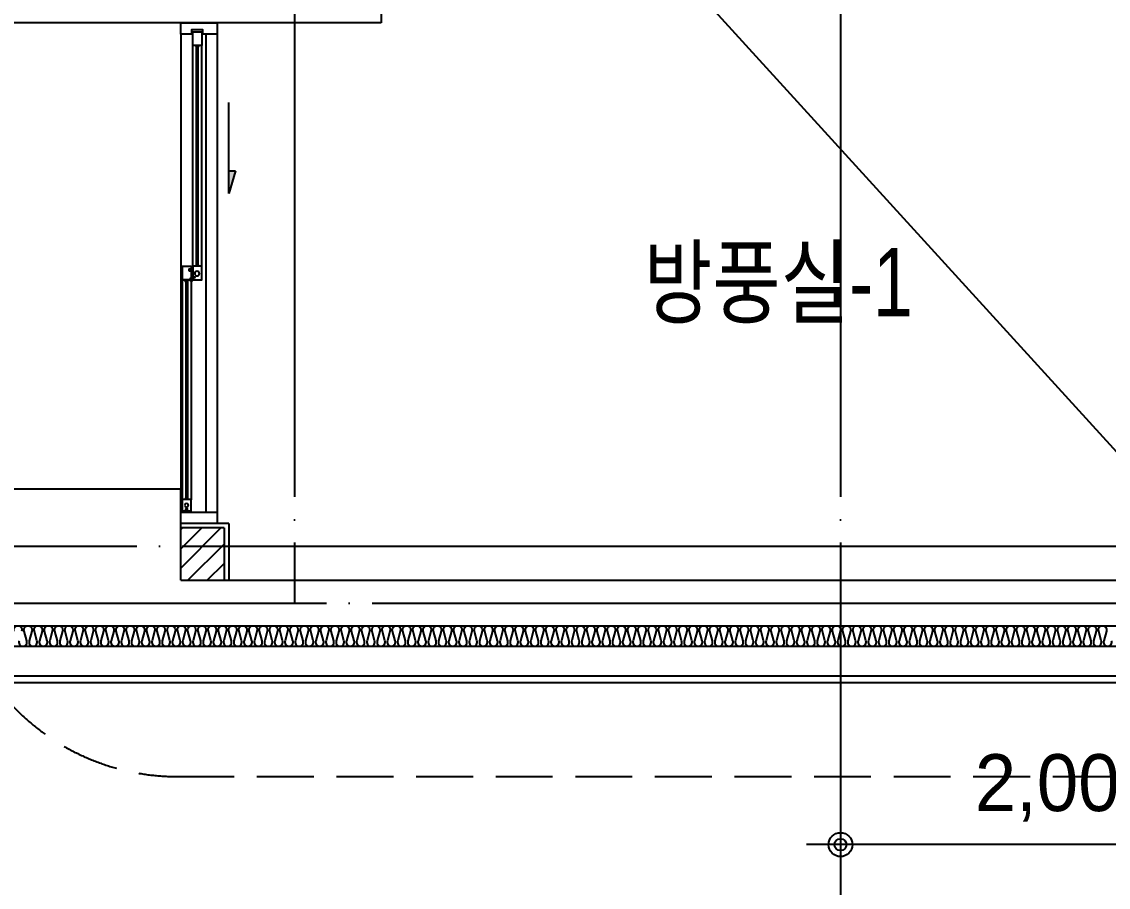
# Model space of a CAD drawing. Header units: millimetres. Extents: x 0 to 1390178, y 0 to 110113.
# Drawn here: x 468472 to 473250, y 26481 to 30286 of the extents above; entities that cross this region are included whole.
import ezdxf
from ezdxf.enums import TextEntityAlignment as Align
from ezdxf.xclip import XClip

# ---------------------------------------------------------------- set-up
doc = ezdxf.new("R2010")
doc.units = ezdxf.units.MM
doc.header["$LTSCALE"] = 100
doc.header["$XCLIPFRAME"] = 0
doc.linetypes.add('HID2', pattern=[3.5, 2.5, -1])
doc.linetypes.add('X - 평면도$0$CEN', pattern=[62, 60, -1, 0, -1])
doc.layers.get('DEFPOINTS').update_dxf_attribs({"color": 145})
for name, color, linetype in [('AA-XXXX-TEXT', 3, 'Continuous'), ('DIM', 7, 'Continuous'), ('sm3', 3, 'HID2'), ('X - 평면도$0$A-FIN', 8, 'Continuous'), ('X - 평면도$0$A-INS', 9, 'Continuous'), ('X - 평면도$0$A-WALB', 3, 'Continuous'), ('X - 평면도$0$AA-DWXM-GLAS', 5, 'Continuous'), ('X - 평면도$0$AA-DWXM-WIND', 4, 'Continuous'), ('X - 평면도$0$AA-WAXM-CONC', 2, 'Continuous'), ('X - 평면도$0$AA-XXXX-CNTL', 1, 'X - 평면도$0$CEN'), ('X - 평면도$0$AA-XXXX-FINL', 6, 'Continuous'), ('X - 평면도$0$AA-XXXX-PATT', 8, 'Continuous')]:
    doc.layers.add(name, color=color, linetype=linetype)
doc.styles.add('HAUD01', font='Dotum.ttf')
doc.dimstyles.new('HAUD-80', dxfattribs={"dimscale": 100, "dimtxt": 2.5, "dimasz": 0.5, "dimexe": 0, "dimexo": 1.5, "dimgap": 1, "dimtad": 1, "dimdec": 0, "dimdsep": 46, "dimlunit": 6, "dimtxsty": 'HAUD01', "dimblk": 'Z_DOT', "dimcen": 2.5, "dimdle": 1.5, "dimclrd": 7, "dimclre": 7, "dimclrt": 4, "dimadec": 0, "dimazin": 0, "dimtfac": 1, "dimtdec": 0, "dimtix": 1, "dimtmove": 2, "dimatfit": 3, "dimfxl": 1, "dimtvp": 1, "dimtolj": 1, "dimtzin": 0, "dimarcsym": 0})

# ---------------------------------------------------------------- blocks, each defined once
blk = doc.blocks.new('X - 평면도$0$A$C2dc6548f')
blk.add_hatch(color=256).paths.add_polyline_path([(-50, -750), (-50, -650), (-80, -650)])
at = {"ltscale": 2}
for p, q in [((-50, -750), (-50, -350)), ((-50, -650), (-80, -650)), ((-80, -650), (-50, -750)), ((-50, -750), (-50, -650))]:
    blk.add_line(p, q, dxfattribs=at)
at = {"layer": 'X - 평면도$0$AA-DWXM-GLAS', "color": 5}
for p, q in [((84, -1070), (84, -100)), ((92, -1070), (92, -100)), ((131, -1130), (131, -2095)), ((139, -1130), (139, -2095))]:
    blk.add_line(p, q, dxfattribs=at)
at = {"layer": 'X - 평면도$0$AA-DWXM-WIND', "color": 8}
for p, q in [((0, -50), (0, -2150)), ((50, -50), (50, -2150)), ((160, -50), (160, -2150)), ((68, -1070), (68, -99)), ((108, -1070), (108, -99)), ((69, -1070), (68, -1070)), ((107, -1070), (108, -1070)), ((123.9, -1085.7), (110.5, -1085.7)), ((125, -1081.2), (115, -1081.2)), ((125, -1090), (115, -1090)), ((123.9, -1082.7), (123.9, -1088.9)), ((125, -1081.2), (125, -1090)), ((96.9, -1116), (95.6, -1117.6)), ((96.9, -1119.1), (95.6, -1117.6)), ((97.7, -1116), (96.9, -1116)), ((97.7, -1119.1), (96.9, -1119.1)), ((98.4, -1115.6), (97.7, -1116)), ((98.4, -1119.6), (97.7, -1119.1)), ((110, -1115.6), (98.4, -1115.6)), ((110, -1119.6), (98.4, -1119.6)), ((106.8, -1115.6), (110, -1113.5)), ((106.8, -1119.6), (106.8, -1128.3)), ((106.8, -1119.6), (110, -1121.6)), ((108, -1106), (110, -1106)), ((108, -1129), (108, -1132)), ((120.2, -1132), (108, -1132)), ((110, -1106), (110, -1130)), ((110, -1113.5), (110.5, -1113.5)), ((110, -1121.6), (110.5, -1121.6)), ((116, -1130), (110, -1130)), ((111, -1114), (111, -1121.1)), ((115, -1130), (115, -2096)), ((118.4, -1130), (115, -1130)), ((154, -1130), (116, -1130)), ((118.2, -1122.9), (120.2, -1122.9)), ((118.2, -1122.9), (118.2, -1130)), ((120.2, -1122.9), (120.2, -1132)), ((154, -1130), (155, -1130)), ((155, -1130), (155, -2096)), ((154, -2095), (155, -2095)), ((131.2, -2145), (131.2, -2136.7)), ((138.3, -2136.2), (131.7, -2136.2)), ((138.8, -2145), (138.8, -2136.7))]:
    blk.add_line(p, q, dxfattribs=at)
at = {"layer": 'X - 평면도$0$AA-DWXM-WIND'}
for points in [[(63, -50), (63, -30), (113, -30), (113, -50), (160, -50), (160, 0), (0, 0), (0, -50)], [(160, -2150), (160, -2150), (160, -2150), (160, -2150), (0, -2150), (0, -2200), (160, -2200), (160, -2150)]]:
    blk.add_lwpolyline(points, close=True, dxfattribs=at)
for points in [[(107, -100, 0.414214), (108, -99), (108, -41, 0.414214), (107, -40), (69, -40, 0.414221), (68, -41), (68, -99, 0.414214), (69, -100), (71.4, -100), (107, -100)], [(108, -1120.3), (108, -1129, -0.414214), (107, -1130), (69, -1130, -0.414214), (68, -1129), (68, -1071, -0.414214), (69, -1070), (107, -1070, -0.414214), (108, -1071), (108, -1120.3)], [(155, -1071), (155, -1129), (155, -1071, 0.414214), (154, -1070), (116, -1070, 0.414214), (115, -1071), (115, -1129, 0.414214), (116, -1130), (154, -1130, 0.414214), (155, -1129)], [(131.2, -2145), (116, -2145, -0.414214), (115, -2144), (115, -2096, -0.414214), (116, -2095), (154, -2095, -0.414214), (155, -2096), (155, -2144, -0.414214), (154, -2145), (138.8, -2145)]]:
    blk.add_lwpolyline(points, format="xyb", dxfattribs=at)
at = {"layer": 'X - 평면도$0$AA-DWXM-WIND', "color": 8}
for centre, radius in [((88.9, -1102), 10.4), ((135, -2120), 8), ((135, -2120), 8)]:
    blk.add_circle(centre, radius, dxfattribs=at)
for centre, radius, start, end in [((73.4, -109.4), 10.7, 5.2871, 61.4797), ((102.6, -109.4), 10.7, 118.5203, 174.7129), ((73.4, -1060.6), 10.7, 298.5203, 354.7129), ((102.6, -1060.6), 10.7, 185.2871, 241.4797), ((119.8, -1061.9), 23.1, 246.9357, 280.1388), ((119.8, -1109.5), 23.1, 79.8612, 113.0643), ((119.7, -1072.3), 11.8, 221.928, 290.6255), ((119.7, -1099.1), 11.8, 69.3745, 138.072), ((106.3, -1128.3), 0.5, 270, 0), ((110.5, -1114), 0.5, 0, 90), ((110.5, -1121.1), 0.5, 270, 0), ((120.4, -1139.4), 10.7, 5.2871, 61.4797), ((149.6, -1139.4), 10.7, 118.5203, 174.7129), ((120.4, -2085.6), 10.7, 298.5203, 354.7129), ((149.6, -2085.6), 10.7, 185.2871, 241.4797), ((125.6, -2144.4), 5.68, 279.4602, 353.9194), ((122.8, -2123.3), 27, 277.8428, 306.3574), ((131.7, -2136.7), 0.5, 90, 180), ((138.3, -2136.7), 0.5, 0, 90)]:
    blk.add_arc(centre, radius, start, end, dxfattribs=at)
blk = doc.blocks.new('X - 평면도$0$1F PL')
at = {"layer": 'DEFPOINTS'}
blk.add_line((0, 0), (-19177.2, 21040.9), dxfattribs=at)
at = {"layer": 'X - 평면도$0$AA-WAXM-CONC'}
for p, q in [((-14217.2, 10520.9), (-9417.2, 10520.9)), ((-14217.2, 10320.9), (-9217.2, 10320.9))]:
    blk.add_line(p, q, dxfattribs=at)
blk = doc.blocks.new('X - 평면도$0$1F_COL')
at = {"layer": 'X - 평면도$0$AA-WAXM-CONC'}
blk.add_lwpolyline([(-57578, -45376.9), (-57578, -44976.9), (-59878, -44976.9), (-59878, -45576.9), (-57578, -45576.9)], dxfattribs=at)
blk = doc.blocks.new('X - 평면도$0$A$C9b846ec6')
at = {"layer": 'X - 평면도$0$A-INS'}
blk.add_line((26330, 11640), (33690, 11640), dxfattribs=at)
for points in [[(27865.7, 11705.6, -1.449198), (27899.3, 11705.6)], [(27888.2, 11664.4, 0.524856), (27905, 11640, 0.524856), (27921.8, 11664.4), (27910.7, 11705.6, -1.449198), (27944.3, 11705.6), (27933.2, 11664.4, 0.524856), (27950, 11640, 0.524856), (27966.8, 11664.4), (27955.7, 11705.6, -1.449198), (27989.3, 11705.6), (27978.2, 11664.4, 0.524856), (27995, 11640, 0.524856), (28011.8, 11664.4), (28000.7, 11705.6, -1.449198), (28034.3, 11705.6), (28023.2, 11664.4, 0.524856), (28040, 11640, 0.524856), (28056.8, 11664.4), (28045.7, 11705.6, -1.449198), (28079.3, 11705.6), (28068.2, 11664.4, 0.524856), (28085, 11640, 0.524856), (28101.8, 11664.4), (28090.7, 11705.6, -1.449198), (28124.3, 11705.6), (28113.2, 11664.4, 0.524856), (28130, 11640, 0.524856), (28146.8, 11664.4), (28135.7, 11705.6, -1.449198), (28169.3, 11705.6), (28158.2, 11664.4, 0.524856), (28175, 11640, 0.524856), (28191.8, 11664.4), (28180.7, 11705.6, -1.449198), (28214.3, 11705.6), (28203.2, 11664.4, 0.524856), (28220, 11640, 0.524856), (28236.8, 11664.4), (28225.7, 11705.6, -1.449198), (28259.3, 11705.6), (28248.2, 11664.4, 0.524856), (28265, 11640, 0.524856), (28281.8, 11664.4), (28270.7, 11705.6, -1.449198), (28304.3, 11705.6), (28293.2, 11664.4, 0.524856), (28310, 11640, 0.524856), (28326.8, 11664.4), (28315.7, 11705.6, -1.449198), (28349.3, 11705.6), (28338.2, 11664.4, 0.524856), (28355, 11640, 0.524856), (28371.8, 11664.4), (28360.7, 11705.6, -1.449198), (28394.3, 11705.6), (28383.2, 11664.4, 0.524856), (28400, 11640, 0.524856), (28416.8, 11664.4), (28405.7, 11705.6, -1.449198), (28439.3, 11705.6), (28428.2, 11664.4, 0.524856), (28445, 11640, 0.524856), (28461.8, 11664.4), (28450.7, 11705.6, -1.449198), (28484.3, 11705.6), (28473.2, 11664.4, 0.524856), (28490, 11640, 0.524856), (28506.8, 11664.4), (28495.7, 11705.6, -1.449198), (28529.3, 11705.6), (28518.2, 11664.4, 0.524856), (28535, 11640, 0.524856), (28551.8, 11664.4), (28540.7, 11705.6, -1.449198), (28574.3, 11705.6), (28563.2, 11664.4, 0.524856), (28580, 11640, 0.524856), (28596.8, 11664.4), (28585.7, 11705.6, -1.449198), (28619.3, 11705.6), (28608.2, 11664.4, 0.524856), (28625, 11640, 0.524856), (28641.8, 11664.4), (28630.7, 11705.6, -1.449198), (28664.3, 11705.6), (28653.2, 11664.4, 0.524856), (28670, 11640, 0.524856), (28686.8, 11664.4), (28675.7, 11705.6, -1.449198), (28709.3, 11705.6), (28698.2, 11664.4, 0.524856), (28715, 11640, 0.524856), (28731.8, 11664.4), (28720.7, 11705.6, -1.449198), (28754.3, 11705.6), (28743.2, 11664.4, 0.524856), (28760, 11640, 0.524856), (28776.8, 11664.4), (28765.7, 11705.6, -1.449198), (28799.3, 11705.6), (28788.2, 11664.4, 0.524856), (28805, 11640, 0.524856), (28821.8, 11664.4), (28810.7, 11705.6, -1.449198), (28844.3, 11705.6), (28833.2, 11664.4, 0.524856), (28850, 11640, 0.524856), (28866.8, 11664.4), (28855.7, 11705.6, -1.449198), (28889.3, 11705.6), (28878.2, 11664.4, 0.524856), (28895, 11640, 0.524856), (28911.8, 11664.4), (28900.7, 11705.6, -1.449198), (28934.3, 11705.6), (28923.2, 11664.4, 0.524856), (28940, 11640, 0.524856), (28956.8, 11664.4), (28945.7, 11705.6, -1.449198), (28979.3, 11705.6), (28968.2, 11664.4, 0.524856), (28985, 11640, 0.524856), (29001.8, 11664.4), (28990.7, 11705.6, -1.449198), (29024.3, 11705.6), (29013.2, 11664.4, 0.524856), (29030, 11640, 0.524856), (29046.8, 11664.4), (29035.7, 11705.6, -1.449198), (29069.3, 11705.6), (29058.2, 11664.4, 0.524856), (29075, 11640, 0.524856), (29091.8, 11664.4), (29080.7, 11705.6, -1.449198), (29114.3, 11705.6), (29103.2, 11664.4, 0.524856), (29120, 11640, 0.524856), (29136.8, 11664.4), (29125.7, 11705.6, -1.449198), (29159.3, 11705.6), (29148.2, 11664.4, 0.524856), (29165, 11640, 0.524856), (29181.8, 11664.4), (29170.7, 11705.6, -1.449198), (29204.3, 11705.6), (29193.2, 11664.4, 0.524856), (29210, 11640, 0.524856), (29226.8, 11664.4), (29215.7, 11705.6, -1.449198), (29249.3, 11705.6), (29238.2, 11664.4, 0.524856), (29255, 11640, 0.524856), (29271.8, 11664.4), (29260.7, 11705.6, -1.449198), (29294.3, 11705.6), (29283.2, 11664.4, 0.524856), (29300, 11640, 0.524856), (29316.8, 11664.4), (29305.7, 11705.6, -1.449198), (29339.3, 11705.6), (29328.2, 11664.4, 0.524856), (29345, 11640, 0.524856), (29361.8, 11664.4), (29350.7, 11705.6, -1.449198), (29384.3, 11705.6), (29373.2, 11664.4, 0.524856), (29390, 11640, 0.524856), (29406.8, 11664.4), (29395.7, 11705.6, -1.449198), (29429.3, 11705.6), (29418.2, 11664.4, 0.524856), (29435, 11640, 0.524856), (29451.8, 11664.4), (29440.7, 11705.6, -1.449198), (29474.3, 11705.6), (29463.2, 11664.4, 0.524856), (29480, 11640, 0.524856), (29496.8, 11664.4), (29485.7, 11705.6, -1.449198), (29519.3, 11705.6), (29508.2, 11664.4, 0.524856), (29525, 11640, 0.524856), (29541.8, 11664.4), (29530.7, 11705.6, -1.449198), (29564.3, 11705.6), (29553.2, 11664.4, 0.524856), (29570, 11640, 0.524856), (29586.8, 11664.4), (29575.7, 11705.6, -1.449198), (29609.3, 11705.6), (29598.2, 11664.4, 0.524856), (29615, 11640, 0.524856), (29631.8, 11664.4), (29620.7, 11705.6, -1.449198), (29654.3, 11705.6), (29643.2, 11664.4, 0.524856), (29660, 11640, 0.524856), (29676.8, 11664.4), (29665.7, 11705.6, -1.449198), (29699.3, 11705.6), (29688.2, 11664.4, 0.524856), (29705, 11640, 0.524856), (29721.8, 11664.4), (29710.7, 11705.6, -1.449198), (29744.3, 11705.6), (29733.2, 11664.4, 0.524856), (29750, 11640, 0.524856), (29766.8, 11664.4), (29755.7, 11705.6, -1.449198), (29789.3, 11705.6), (29778.2, 11664.4, 0.524856), (29795, 11640, 0.524856), (29811.8, 11664.4), (29800.7, 11705.6, -1.449198), (29834.3, 11705.6), (29823.2, 11664.4, 0.524856), (29840, 11640, 0.524856), (29856.8, 11664.4), (29845.7, 11705.6, -1.449198), (29879.3, 11705.6), (29868.2, 11664.4, 0.524856), (29885, 11640, 0.524856), (29901.8, 11664.4), (29890.7, 11705.6, -1.449198), (29924.3, 11705.6), (29913.2, 11664.4, 0.524856), (29930, 11640, 0.524856), (29946.8, 11664.4), (29935.7, 11705.6, -1.449198), (29969.3, 11705.6), (29958.2, 11664.4, 0.524856), (29975, 11640, 0.524856), (29991.8, 11664.4), (29980.7, 11705.6, -1.449198), (30014.3, 11705.6), (30003.2, 11664.4, 0.524856), (30020, 11640, 0.524856), (30036.8, 11664.4), (30025.7, 11705.6, -1.449198), (30059.3, 11705.6), (30048.2, 11664.4, 0.524856), (30065, 11640, 0.524856), (30081.8, 11664.4), (30070.7, 11705.6, -1.449198), (30104.3, 11705.6), (30093.2, 11664.4, 0.524856), (30110, 11640, 0.524856), (30126.8, 11664.4), (30115.7, 11705.6, -1.449198), (30149.3, 11705.6), (30138.2, 11664.4, 0.524856), (30155, 11640, 0.524856), (30171.8, 11664.4), (30160.7, 11705.6, -1.449198), (30194.3, 11705.6), (30183.2, 11664.4, 0.524856), (30200, 11640, 0.524856), (30216.8, 11664.4), (30205.7, 11705.6, -1.449198), (30239.3, 11705.6), (30228.2, 11664.4, 0.524856), (30245, 11640, 0.524856), (30261.8, 11664.4), (30250.7, 11705.6, -1.449198), (30284.3, 11705.6), (30273.2, 11664.4, 0.524856), (30290, 11640, 0.524856), (30306.8, 11664.4), (30295.7, 11705.6, -1.449198), (30329.3, 11705.6), (30318.2, 11664.4, 0.524856), (30335, 11640, 0.524856), (30351.8, 11664.4), (30340.7, 11705.6, -1.449198), (30374.3, 11705.6), (30363.2, 11664.4, 0.524856), (30380, 11640, 0.524856), (30396.8, 11664.4), (30385.7, 11705.6, -1.449198), (30419.3, 11705.6), (30408.2, 11664.4, 0.524856), (30425, 11640, 0.524856), (30441.8, 11664.4), (30430.7, 11705.6, -1.449198), (30464.3, 11705.6), (30453.2, 11664.4, 0.524856), (30470, 11640, 0.524856), (30486.8, 11664.4), (30475.7, 11705.6, -1.449198), (30509.3, 11705.6), (30498.2, 11664.4, 0.524856), (30515, 11640, 0.524856), (30531.8, 11664.4), (30520.7, 11705.6, -1.449198), (30554.3, 11705.6), (30543.2, 11664.4, 0.524856), (30560, 11640, 0.524856), (30576.8, 11664.4), (30565.7, 11705.6, -1.449198), (30599.3, 11705.6), (30588.2, 11664.4, 0.524856), (30605, 11640, 0.524856), (30621.8, 11664.4), (30610.7, 11705.6, -1.449198), (30644.3, 11705.6), (30633.2, 11664.4, 0.524856), (30650, 11640, 0.524856), (30666.8, 11664.4), (30655.7, 11705.6, -1.449198), (30689.3, 11705.6), (30678.2, 11664.4, 0.524856), (30695, 11640, 0.524856), (30711.8, 11664.4), (30700.7, 11705.6, -1.449198), (30734.3, 11705.6), (30723.2, 11664.4, 0.524856), (30740, 11640, 0.524856), (30756.8, 11664.4), (30745.7, 11705.6, -1.449198), (30779.3, 11705.6), (30768.2, 11664.4, 0.524856), (30785, 11640, 0.524856), (30801.8, 11664.4), (30790.7, 11705.6, -1.449198), (30824.3, 11705.6), (30813.2, 11664.4, 0.524856), (30830, 11640, 0.524856), (30846.8, 11664.4), (30835.7, 11705.6, -1.449198), (30869.3, 11705.6), (30858.2, 11664.4, 0.524856), (30875, 11640, 0.524856), (30891.8, 11664.4), (30880.7, 11705.6, -1.449198), (30914.3, 11705.6), (30903.2, 11664.4, 0.524856), (30920, 11640, 0.524856), (30936.8, 11664.4), (30925.7, 11705.6, -1.449198), (30959.3, 11705.6), (30948.2, 11664.4, 0.524856), (30965, 11640, 0.524856), (30981.8, 11664.4), (30970.7, 11705.6, -1.449198), (31004.3, 11705.6), (30993.2, 11664.4, 0.524856), (31010, 11640, 0.524856), (31026.8, 11664.4), (31015.7, 11705.6, -1.449198), (31049.3, 11705.6), (31038.2, 11664.4, 0.524856), (31055, 11640, 0.524856), (31071.8, 11664.4), (31060.7, 11705.6, -1.449198), (31094.3, 11705.6), (31083.2, 11664.4, 0.524856), (31100, 11640, 0.524856), (31116.8, 11664.4), (31105.7, 11705.6, -1.449198), (31139.3, 11705.6), (31128.2, 11664.4, 0.524856), (31145, 11640, 0.524856), (31161.8, 11664.4), (31150.7, 11705.6, -1.449198), (31184.3, 11705.6), (31173.2, 11664.4, 0.524856), (31190, 11640, 0.524856), (31206.8, 11664.4), (31195.7, 11705.6, -1.449198), (31229.3, 11705.6), (31218.2, 11664.4, 0.524856), (31235, 11640, 0.524856), (31251.8, 11664.4), (31240.7, 11705.6, -1.449198), (31274.3, 11705.6), (31263.2, 11664.4, 0.524856), (31280, 11640, 0.524856), (31296.8, 11664.4), (31285.7, 11705.6, -1.449198), (31319.3, 11705.6), (31308.2, 11664.4, 0.524856), (31325, 11640, 0.524856), (31341.8, 11664.4), (31330.7, 11705.6, -1.449198), (31364.3, 11705.6), (31353.2, 11664.4, 0.524856), (31370, 11640, 0.524856), (31386.8, 11664.4), (31375.7, 11705.6, -1.449198), (31409.3, 11705.6), (31398.2, 11664.4, 0.524856), (31415, 11640, 0.524856), (31431.8, 11664.4), (31420.7, 11705.6, -1.449198), (31454.3, 11705.6), (31443.2, 11664.4, 0.524856), (31460, 11640, 0.524856), (31476.8, 11664.4), (31465.7, 11705.6, -1.449198), (31499.3, 11705.6), (31488.2, 11664.4, 0.524856), (31505, 11640, 0.524856), (31521.8, 11664.4), (31510.7, 11705.6, -1.449198), (31544.3, 11705.6), (31533.2, 11664.4, 0.524856), (31550, 11640, 0.524856), (31566.8, 11664.4), (31555.7, 11705.6, -1.449198), (31589.3, 11705.6), (31578.2, 11664.4, 0.524856), (31595, 11640, 0.524856), (31611.8, 11664.4), (31600.7, 11705.6, -1.449198), (31634.3, 11705.6), (31623.2, 11664.4, 0.524856), (31640, 11640, 0.524856), (31656.8, 11664.4), (31645.7, 11705.6, -1.449198), (31679.3, 11705.6), (31668.2, 11664.4, 0.524856), (31685, 11640, 0.524856), (31701.8, 11664.4), (31690.7, 11705.6, -1.449198), (31724.3, 11705.6), (31713.2, 11664.4, 0.524856), (31730, 11640, 0.524856), (31746.8, 11664.4), (31735.7, 11705.6, -1.449198), (31769.3, 11705.6), (31758.2, 11664.4, 0.524856), (31775, 11640, 0.524856), (31791.8, 11664.4), (31780.7, 11705.6, -1.449198), (31814.3, 11705.6), (31803.2, 11664.4, 0.524856), (31820, 11640, 0.524856), (31836.8, 11664.4), (31825.7, 11705.6, -1.449198), (31859.3, 11705.6), (31848.2, 11664.4, 0.524856), (31865, 11640, 0.524856), (31881.8, 11664.4), (31870.7, 11705.6, -1.449198), (31904.3, 11705.6), (31893.2, 11664.4, 0.524856), (31910, 11640, 0.524856), (31926.8, 11664.4), (31915.7, 11705.6, -1.449198), (31949.3, 11705.6), (31938.2, 11664.4, 0.524856), (31955, 11640, 0.524856), (31971.8, 11664.4), (31960.7, 11705.6, -1.449198), (31994.3, 11705.6), (31983.2, 11664.4, 0.524856), (32000, 11640, 0.524856), (32016.8, 11664.4), (32005.7, 11705.6, -1.449198), (32039.3, 11705.6), (32028.2, 11664.4, 0.524856), (32045, 11640, 0.524856), (32061.8, 11664.4), (32050.7, 11705.6, -1.449198), (32084.3, 11705.6), (32073.2, 11664.4, 0.524856), (32090, 11640, 0.524856), (32106.8, 11664.4), (32095.7, 11705.6, -1.449198), (32129.3, 11705.6), (32118.2, 11664.4, 0.524856), (32135, 11640, 0.524856), (32151.8, 11664.4), (32140.7, 11705.6, -1.449198), (32174.3, 11705.6), (32163.2, 11664.4, 0.524856), (32180, 11640, 0.524856), (32196.8, 11664.4), (32185.7, 11705.6, -1.449198), (32219.3, 11705.6), (32208.2, 11664.4, 0.524856), (32225, 11640, 0.524856), (32241.8, 11664.4), (32230.7, 11705.6, -1.449198), (32264.3, 11705.6), (32253.2, 11664.4, 0.524856), (32270, 11640, 0.524856), (32286.8, 11664.4), (32275.7, 11705.6, -1.449198), (32309.3, 11705.6), (32298.2, 11664.4, 0.524856), (32315, 11640, 0.524856), (32331.8, 11664.4), (32320.7, 11705.6, -1.449198), (32354.3, 11705.6), (32343.2, 11664.4, 0.524856), (32360, 11640, 0.524856), (32376.8, 11664.4), (32365.7, 11705.6, -1.449198), (32399.3, 11705.6), (32388.2, 11664.4, 0.524856), (32405, 11640, 0.524856), (32421.8, 11664.4), (32410.7, 11705.6, -1.449198), (32444.3, 11705.6), (32433.2, 11664.4, 0.524856), (32450, 11640, 0.524856), (32466.8, 11664.4), (32455.7, 11705.6, -1.449198), (32489.3, 11705.6), (32478.2, 11664.4, 0.524856), (32495, 11640, 0.524856), (32511.8, 11664.4), (32500.7, 11705.6, -1.449198), (32534.3, 11705.6), (32523.2, 11664.4, 0.524856), (32540, 11640, 0.524856), (32556.8, 11664.4), (32545.7, 11705.6, -1.449198), (32579.3, 11705.6), (32568.2, 11664.4, 0.524856), (32585, 11640, 0.524856), (32601.8, 11664.4), (32590.7, 11705.6, -1.449198), (32624.3, 11705.6), (32613.2, 11664.4, 0.524856), (32630, 11640, 0.524856), (32646.8, 11664.4), (32635.7, 11705.6, -1.449198), (32669.3, 11705.6), (32658.2, 11664.4, 0.524856), (32675, 11640, 0.524856), (32691.8, 11664.4)]]:
    blk.add_lwpolyline(points, format="xyb", dxfattribs=at)
at = {"layer": 'X - 평면도$0$AA-XXXX-FINL'}
for points in [[(26300, 11730), (26300, 11480), (33850, 11480), (33850, 12330), (33600, 12330)], [(26330, 11730), (26330, 11510), (33820, 11510), (33820, 12300), (33600, 12300)]]:
    blk.add_lwpolyline(points, dxfattribs=at)
blk = doc.blocks.new('X - 평면도', base_point=(-475.4, -286.7))
at = {"layer": 'X - 평면도$0$AA-XXXX-PATT'}
h = blk.add_hatch(dxfattribs=at)
h.set_pattern_fill('_USER', color=256, scale=60, angle=45, style=0, pattern_type=0)
h.set_pattern_definition([(45, (1427307.114, 1546557.264), (-42.4264069, 42.4264069), [])])
h.paths.add_polyline_path([(698422, 43953.1), (698612, 43953.1), (698612, 43723.1), (698422, 43723.1)])
at = {"layer": 'X - 평면도$0$A-FIN'}
for p, q in [((699302, 46253.1), (699302, 46173.1)), ((699302, 46173.1), (693332, 46173.1)), ((698632, 43973.1), (698422, 43973.1)), ((698632, 43973.1), (698632, 43723.1))]:
    blk.add_line(p, q, dxfattribs=at)
at = {"layer": 'X - 평면도$0$A-WALB'}
for q in [(698422, 43953.1), (698612, 43723.1)]:
    blk.add_line((698612, 43953.1), q, dxfattribs=at)
at = {"layer": 'X - 평면도$0$AA-XXXX-CNTL'}
for p, q in [((698922, 68689.6), (698922, 43623.1)), ((701322, 68689.6), (701322, 19243.1)), ((692227.4, 43873.1), (718213.6, 43873.1)), ((686862, 43623.1), (703322, 43623.1))]:
    blk.add_line(p, q, dxfattribs=at)
for name, p in [('X - 평면도$0$A$C9b846ec6', (669822, 31793.1)), ('X - 평면도$0$1F PL', (712639.2, 33202.2)), ('X - 평면도$0$1F_COL', (756000, 89100))]:
    blk.add_blockref(name, p)
at = {"xscale": -1}
blk.add_blockref('X - 평면도$0$A$C2dc6548f', (698582, 46173.1), dxfattribs=at)
blk = doc.blocks.new('Z_DOT')
at = {"layer": 'DIM', "color": 0}
for p, q in [((0, -3), (0, 3)), ((-3, 0), (3, 0))]:
    blk.add_line(p, q, dxfattribs=at)
for radius in [1.05, 0.525]:
    blk.add_circle((0, 0), radius, dxfattribs=at)
blk = doc.blocks.new('*D483')
at = {"layer": 'DEFPOINTS', "color": 0, "transparency": 16777216}
for p in [(472072.1, 27730.7), (474072.1, 27730.7), (472072.1, 26668.6)]:
    blk.add_point(p, dxfattribs=at)
at = {"layer": 'DIM', "color": 7, "lineweight": -2, "transparency": 16777216}
for p, q in [((472072.1, 27580.7), (472072.1, 26668.6)), ((474072.1, 27580.7), (474072.1, 26668.6)), ((474022.1, 26668.6), (472122.1, 26668.6))]:
    blk.add_line(p, q, dxfattribs=at)
at = {"layer": 'DIM', "color": 7, "lineweight": -2, "transparency": 16777216, "xscale": 50, "yscale": 50, "zscale": 50, "rotation": 180}
blk.add_blockref('Z_DOT', (472072.1, 26668.6), dxfattribs=at)
at = {"layer": 'DIM', "color": 7, "lineweight": -2, "transparency": 16777216, "xscale": 50, "yscale": 50, "zscale": 50}
blk.add_blockref('Z_DOT', (474072.1, 26668.6), dxfattribs=at)
at = {"layer": 'DIM', "color": 4, "transparency": 16777216, "insert": (473072.1, 26917.9), "char_height": 250, "attachment_point": 5, "style": 'HAUD01'}
blk.add_mtext('\\A1;2,000', dxfattribs=at)

msp = doc.modelspace()

# ---------------------------------------------------------------- block references
ref = msp.add_blockref('X - 평면도', (-229725.3, -16179.1))
XClip(ref).set_block_clipping_path([(649249.9173510048, 15892.4063044181), (733249.9173510048, 75292.406304418)])

# ---------------------------------------------------------------- next in the draw order: linework, layer by layer
at = {"layer": 'sm3'}
msp.add_lwpolyline([(469156.4, 26967.8), (475020.1, 26967.8, 0.414214), (476020.1, 27967.8), (476020.1, 30515.3, 0.414214), (475020.1, 31515.3), (469156.4, 31515.3, 0.414214), (468156.4, 30515.3), (468156.4, 27967.8, 0.414214)], format="xyb", close=True, dxfattribs=at)

# ---------------------------------------------------------------- next in the draw order: texts
at = {"layer": 'AA-XXXX-TEXT', "style": 'HAUD01', "width": 0.8}
msp.add_text('방풍실-1', height=300, dxfattribs=at).set_placement((471798.7, 29141.1), align=Align.MIDDLE_CENTER)

# ---------------------------------------------------------------- next in the draw order: dimensions: what is measured, and where the dimension line sits
at = {"layer": 'DIM'}
dim = msp.add_linear_dim(base=(472072.1, 26668.6), p1=(474072.1, 27730.7), p2=(472072.1, 27730.7), angle=180, dimstyle='HAUD-80', override={"dimscale": 100}, dxfattribs=at)
dim.commit()
dim.dimension.update_dxf_attribs({"geometry": '*D483', "text_midpoint": (473072.1, 26917.9)})

doc.saveas('drawing.dxf')
